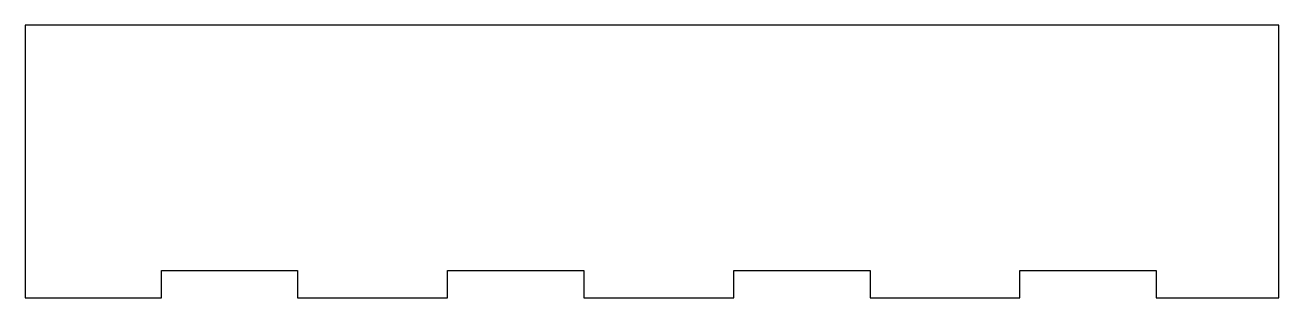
# Model space of a CAD drawing. Extents: x -0.57 to 1.73, y -2.82 to -2.33.
import ezdxf

# ---------------------------------------------------------------- set-up
doc = ezdxf.new("R2010")
doc.units = 0
doc.layers.add('Layer_1', color=7, linetype='CONTINUOUS')

msp = doc.modelspace()

# ---------------------------------------------------------------- linework, layer by layer
at = {"layer": 'Layer_1', "color": 1}
msp.add_lwpolyline([(-0.574998, -2.325002), (-0.574998, -2.824989), (-0.325022, -2.824989), (-0.325022, -2.774994), (-0.075046, -2.774994), (-0.075046, -2.824989), (0.199956, -2.824989), (0.199956, -2.774994), (0.449987, -2.774994), (0.449987, -2.824989), (0.724988, -2.824989), (0.724988, -2.774994), (0.974964, -2.774994), (0.974964, -2.824989), (1.249965, -2.824989), (1.249965, -2.774994), (1.499997, -2.774994), (1.499997, -2.824989), (1.725003, -2.824989), (1.725003, -2.325002), (-0.574998, -2.325002)], close=True, dxfattribs=at)

doc.saveas('drawing.dxf')
